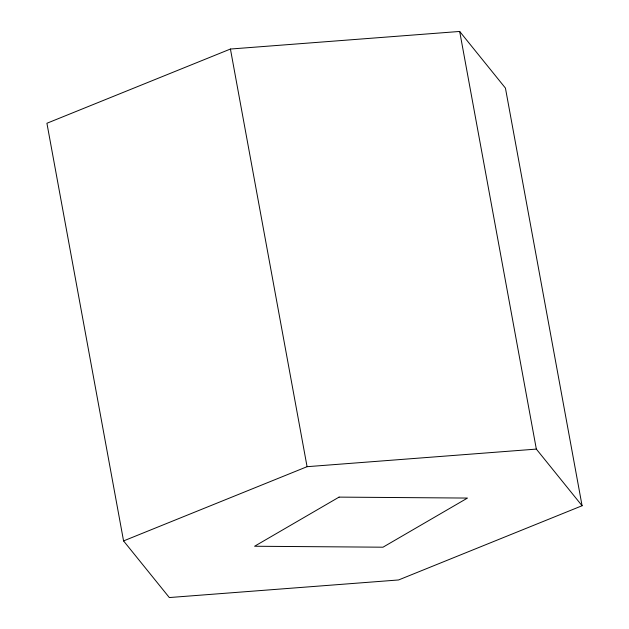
<?xml version="1.0" encoding="UTF-8"?>
<svg xmlns="http://www.w3.org/2000/svg" width="629" height="629" viewBox="0 0 629 629"><rect width="100%" height="100%" fill="white"/><g stroke="black" fill="none" stroke-linecap="round" stroke-linejoin="round"><path stroke-width="0.94" d="M230.426 49.038L46.916 123.26L123.567 540.916L169.319 597.55L398.574 579.962L582.084 505.74L505.433 88.084L459.681 31.45L230.426 49.038L307.078 466.687L123.567 540.916M307.078 466.687L536.34 449.098L582.084 505.74M459.681 31.45L536.34 449.098M339.07 497.114L254.572 546.247L382.99 547.199L467.481 498.066L339.07 497.114"/></g></svg>
